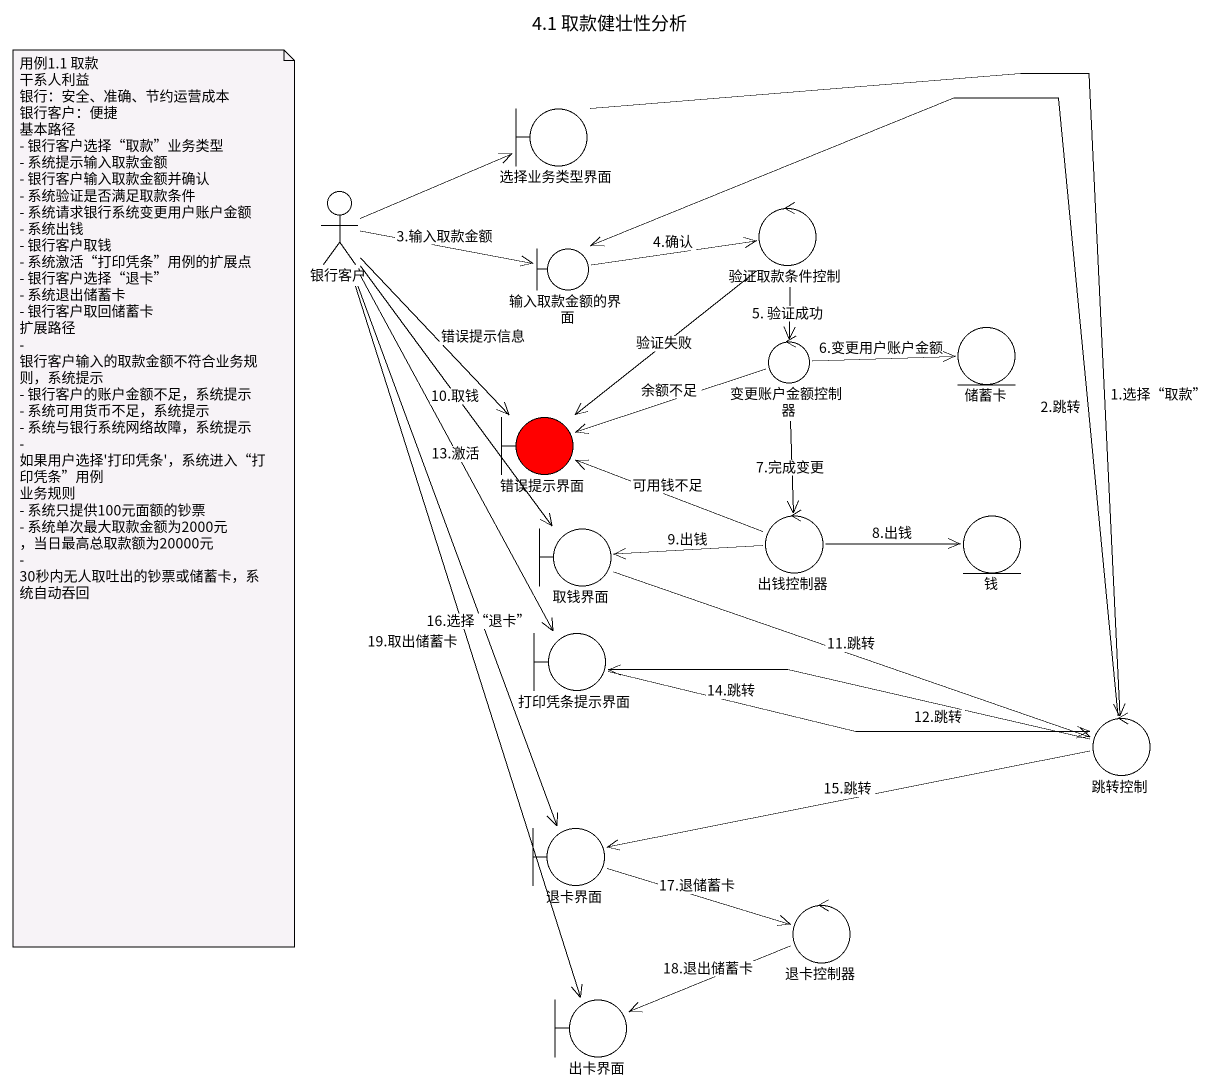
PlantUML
@startuml
title 4.1 取款健壮性分析
boundary 选择业务类型界面
actor 银行客户
control 验证取款条件控制
boundary 输入取款金额的界面
control 变更账户金额控制器
entity 储蓄卡
boundary 错误提示界面 #FF0000
boundary 取钱界面
control 出钱控制器
entity 钱
boundary 打印凭条提示界面
control 跳转控制
boundary 退卡界面
control 退卡控制器
boundary 出卡界面
选择业务类型界面 --> 跳转控制 : 1.选择“取款”
银行客户 -right-> 选择业务类型界面
银行客户 -right-> 输入取款金额的界面 : 3.输入取款金额
银行客户 --> 错误提示界面 : 错误提示信息
银行客户 --> 取钱界面 : 10.取钱
银行客户 --> 打印凭条提示界面 : 13.激活
银行客户 --> 退卡界面 : 16.选择“退卡”
银行客户 --> 出卡界面 : 19.取出储蓄卡
验证取款条件控制 --> 变更账户金额控制器 : 5. 验证成功
验证取款条件控制 --> 错误提示界面 : 验证失败
输入取款金额的界面 -right-> 验证取款条件控制 : 4.确认
变更账户金额控制器 -right-> 储蓄卡 : 6.变更用户账户金额
变更账户金额控制器 -left-> 错误提示界面 : 余额不足
变更账户金额控制器 --> 出钱控制器 : 7.完成变更
取钱界面 -right-> 跳转控制 : 11.跳转
出钱控制器 -left-> 错误提示界面 : 可用钱不足
出钱控制器 -left-> 取钱界面 : 9.出钱
出钱控制器 -right-> 钱 : 8.出钱
打印凭条提示界面 -right-> 跳转控制 : 14.跳转
跳转控制 -up-> 输入取款金额的界面 : 2.跳转
跳转控制 -left-> 打印凭条提示界面 : 12.跳转
跳转控制 -left-> 退卡界面 : 15.跳转
退卡界面 -right-> 退卡控制器 : 17.退储蓄卡
退卡控制器 -left-> 出卡界面 : 18.退出储蓄卡
note as N1
  用例1.1 取款
  干系人利益
  银行：安全、准确、节约运营成本
  银行客户：便捷
  基本路径
  - 银行客户选择“取款”业务类型
  - 系统提示输入取款金额
  - 银行客户输入取款金额并确认
  - 系统验证是否满足取款条件
  - 系统请求银行系统变更用户账户金额
  - 系统出钱
  - 银行客户取钱
  - 系统激活“打印凭条”用例的扩展点
  - 银行客户选择“退卡”
  - 系统退出储蓄卡
  - 银行客户取回储蓄卡
  扩展路径
  - 银行客户输入的取款金额不符合业务规则，系统提示
  - 银行客户的账户金额不足，系统提示
  - 系统可用货币不足，系统提示
  - 系统与银行系统网络故障，系统提示
  - 如果用户选择'打印凭条'，系统进入“打印凭条”用例
  业务规则
  - 系统只提供100元面额的钞票
  - 系统单次最大取款金额为2000元 ，当日最高总取款额为20000元
  - 30秒内无人取吐出的钞票或储蓄卡，系统自动吞回
end note
@enduml
